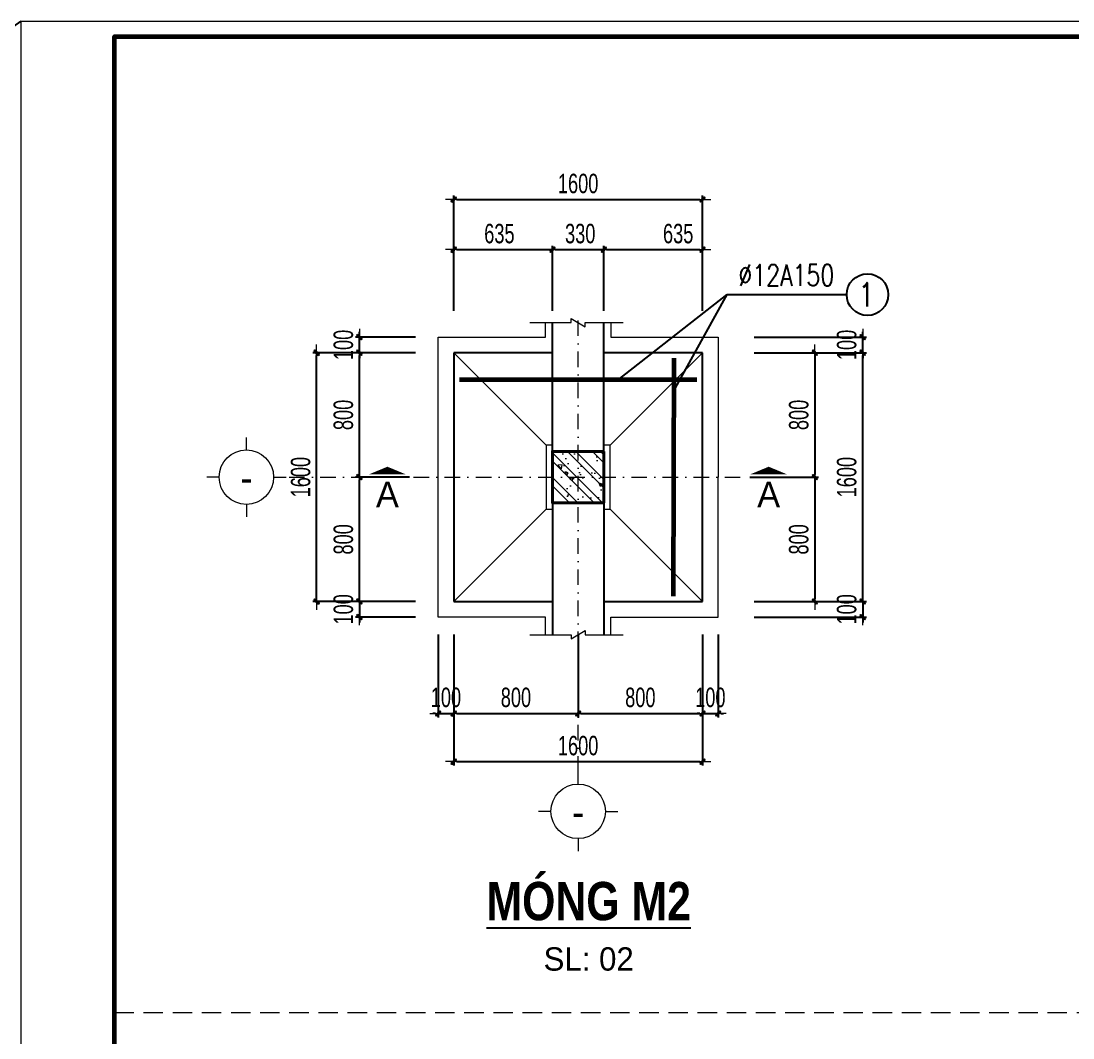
# Model space of a CAD drawing. Header units: millimetres. Extents: x -211129 to 461116, y -574633 to 115.
# Drawn here: x -78409 to -71646, y -538229 to -531691 of the extents above; entities that cross this region are included whole.
import ezdxf
from ezdxf.enums import TextEntityAlignment as Align

# ---------------------------------------------------------------- set-up
doc = ezdxf.new("R2010")
doc.units = ezdxf.units.MM
doc.header["$MEASUREMENT"] = 0
doc.header["$PDMODE"] = 32
doc.linetypes.add('DASHDOT', pattern=[1, 0.5, -0.25, 0, -0.25])
doc.linetypes.add('HIDDEN', pattern=[0.375, 0.25, -0.125])
doc.layers.get('Defpoints').update_dxf_attribs({"color": 1})
doc.layers.add('KCS_Plotter', color=11, linetype='Continuous', plot=False)
for name, color, linetype, lineweight in [('Khungten_LCDI', 7, 'Continuous', 5), ('LC Dim', 8, 'Continuous', 18), ('LC Hatch', 252, 'Continuous', 9), ('LC ISO', 153, 'Continuous', 13), ('LC Khac', 4, 'Continuous', 9), ('LC MANH DUT', 35, 'HIDDEN', 5), ('LC Net dam2', 6, 'Continuous', 40), ('LC Net dam3', 1, 'Continuous', 60), ('LC Net manh', 133, 'Continuous', 5), ('LC Net thay', 63, 'Continuous', 25), ('LC Net truc', 79, 'DASHDOT', 13), ('LC Text1', 3, 'Continuous', 20), ('LC Text2', 7, 'Continuous', 25)]:
    doc.layers.add(name, color=color, linetype=linetype, lineweight=lineweight)
doc.styles.add('HOATBIF', font='hoatbif.shx', dxfattribs={"width": 0.7})
doc.styles.add('Khungten', font='VHAVAN.TTF', dxfattribs={"width": 0.9, "height": 5000})
doc.styles.add('LC 1', font='VHAVANB.TTF')
doc.styles.add('LC 3', font='vnsimli.shx', dxfattribs={"width": 0.75})
doc.styles.add('LC3', font='VHARIALB.TTF', dxfattribs={"width": 0.8})
doc.styles.add('Title', font='VHBLACK.TTF', dxfattribs={"width": 0.8})
doc.dimstyles.new('1-100(1-50)', dxfattribs={"dimscale": 50, "dimtxt": 2.5, "dimasz": 0.35, "dimexe": 0.5, "dimexo": 0, "dimgap": 0.8, "dimtad": 1, "dimdec": 0, "dimzin": 0, "dimdsep": 46, "dimtxsty": 'HOATBIF', "dimblk1": 'DOT', "dimblk2": 'DOT', "dimsah": 1, "dimcen": -1, "dimdle": 1, "dimclrd": 256, "dimclre": 256, "dimclrt": 4, "dimadec": 3, "dimazin": 2, "dimtfac": 0.333333, "dimtdec": 0, "dimtix": 1, "dimtmove": 2, "dimatfit": 3, "dimldrblk": 'DOT', "dimfxl": 1, "dimtvp": 0.833333, "dimtolj": 1, "dimtzin": 0, "dimarcsym": 0})

# ---------------------------------------------------------------- blocks, each defined once
blk = doc.blocks.new('TIEUDE1')
at = {"layer": 'LC Text2', "color": 7, "style": 'LC 1'}
blk.add_attdef('TIªU§Ò', text='', height=5, dxfattribs=at).set_placement((0, 0), align=Align.BOTTOM_CENTER)
blk.add_attdef('TL', text='', height=3, dxfattribs=at).set_placement((0, -2), align=Align.TOP_CENTER)
blk = doc.blocks.new('lcdi fix')
at = {"layer": 'Defpoints', "lineweight": 0}
blk.add_lwpolyline([(-1200, -14850), (-1200, 14850), (40800, 14850), (40800, -14850)], close=True, dxfattribs=at)
at = {"layer": 'Khungten_LCDI', "color": 5, "lineweight": 60}
blk.add_lwpolyline([(0, -14650), (0, 14650), (40600, 14650), (40600, -14650)], close=True, dxfattribs=at)
at = {"color": 7, "style": 'Khungten', "width": 0.8}
for tag, p in [('REVISION', (39499, -10746)), ('NGAYHT', (39546, -11609))]:
    blk.add_attdef(tag, text='', height=200, dxfattribs=at).set_placement(p, align=Align.CENTER)
at = {"layer": 'LC Text1', "color": 3, "style": 'LC 1', "width": 1.834006}
for tag, p, p2 in [('TENBANVE1', (36913, -8886), (40339, -8886)), ('TENBANVE2', (36913, -9562), (40339, -9562))]:
    blk.add_attdef(tag, text='', height=250, dxfattribs=at).set_placement(p, p2, align=Align.FIT)
at = {"layer": 'LC Text1', "style": 'Title', "width": 0.7}
blk.add_attdef('SOBANVE', text='', height=250, dxfattribs=at).set_placement((39562, -13896), align=Align.CENTER)
blk = doc.blocks.new('DOT')
at = {"layer": 'LC Dim'}
blk.add_line((-3, 0), (3, 0), dxfattribs=at)
at = {"layer": 'LC Dim', "color": 4}
blk.add_line((-1, -1), (1, 1), dxfattribs=at)
blk.add_lwpolyline([(0.5, 1), (-1, -0.5), (-0.5, -1), (1, 0.5)], close=True, dxfattribs=at)
blk = doc.blocks.new('*D836')
at = {"layer": 'Defpoints', "color": 0, "ltscale": 2, "transparency": 16777216}
for p in [(-76234, -534623.5), (-75912.4, -534623.5), (-75872.8, -535423.5)]:
    blk.add_point(p, dxfattribs=at)
at = {"layer": 'LC Dim', "lineweight": -2, "ltscale": 2, "transparency": 16777216}
for p, q in [((-75912.4, -534623.5), (-76259, -534623.5)), ((-76234, -535406), (-76234, -534641)), ((-75872.8, -535423.5), (-76259, -535423.5))]:
    blk.add_line(p, q, dxfattribs=at)
at = {"layer": 'LC Dim', "lineweight": -2, "ltscale": 2, "transparency": 16777216, "xscale": 17.5, "yscale": 17.5, "zscale": 17.5}
for p, rotation in [((-76234, -534623.5), 90), ((-76234, -535423.5), 270)]:
    blk.add_blockref('DOT', p, dxfattribs=dict(at, rotation=rotation))
at = {"layer": 'LC Dim', "color": 4, "ltscale": 2, "transparency": 16777216, "insert": (-76336.5, -535023.5), "char_height": 125, "attachment_point": 5, "rotation": 90, "style": 'HOATBIF'}
blk.add_mtext('\\A1;800', dxfattribs=at)
blk = doc.blocks.new('_Dot')
at = {"color": 0, "linetype": 'ByBlock', "lineweight": -2}
blk.add_line((-0.5, 0), (-1, 0), dxfattribs=at)
at = {"color": 0, "linetype": 'ByBlock', "const_width": 0.5}
blk.add_lwpolyline([(-0.25, 0, 1), (0.25, 0, 1)], format="xyb", close=True, dxfattribs=at)
blk = doc.blocks.new('*D837')
at = {"layer": 'Defpoints', "color": 0, "ltscale": 2, "transparency": 16777216}
for p in [(-76234, -533823.5), (-75872.8, -533823.5), (-75912.4, -534623.5)]:
    blk.add_point(p, dxfattribs=at)
at = {"layer": 'LC Dim', "lineweight": -2, "ltscale": 2, "transparency": 16777216}
for p, q in [((-75872.8, -533823.5), (-76259, -533823.5)), ((-76234, -534606), (-76234, -533841)), ((-75912.4, -534623.5), (-76259, -534623.5))]:
    blk.add_line(p, q, dxfattribs=at)
at = {"layer": 'LC Dim', "lineweight": -2, "ltscale": 2, "transparency": 16777216, "xscale": 17.5, "yscale": 17.5, "zscale": 17.5}
for p, rotation in [((-76234, -533823.5), 90), ((-76234, -534623.5), 270)]:
    blk.add_blockref('DOT', p, dxfattribs=dict(at, rotation=rotation))
at = {"layer": 'LC Dim', "color": 4, "ltscale": 2, "transparency": 16777216, "insert": (-76336.5, -534223.5), "char_height": 125, "attachment_point": 5, "rotation": 90, "style": 'HOATBIF'}
blk.add_mtext('\\A1;800', dxfattribs=at)
blk = doc.blocks.new('*D838')
at = {"layer": 'Defpoints', "color": 0, "ltscale": 2, "transparency": 16777216}
for p in [(-76234, -533723.5), (-75872.8, -533723.5), (-75872.8, -533823.5)]:
    blk.add_point(p, dxfattribs=at)
at = {"layer": 'LC Dim', "lineweight": -2, "ltscale": 2, "transparency": 16777216}
for p, q in [((-76234, -533706), (-76234, -533688.5)), ((-75872.8, -533723.5), (-76259, -533723.5)), ((-76234, -533823.5), (-76234, -533723.5)), ((-75872.8, -533823.5), (-76259, -533823.5)), ((-76234, -533841), (-76234, -533858.5))]:
    blk.add_line(p, q, dxfattribs=at)
at = {"layer": 'LC Dim', "lineweight": -2, "ltscale": 2, "transparency": 16777216, "xscale": 17.5, "yscale": 17.5, "zscale": 17.5}
for p, rotation in [((-76234, -533723.5), 270), ((-76234, -533823.5), 90)]:
    blk.add_blockref('DOT', p, dxfattribs=dict(at, rotation=rotation))
at = {"layer": 'LC Dim', "color": 4, "ltscale": 2, "transparency": 16777216, "insert": (-76336.5, -533773.5), "char_height": 125, "attachment_point": 5, "rotation": 90, "style": 'HOATBIF'}
blk.add_mtext('\\A1;100', dxfattribs=at)
blk = doc.blocks.new('*D839')
at = {"layer": 'Defpoints', "color": 0, "ltscale": 2, "transparency": 16777216}
for p in [(-76508.9, -533823.5), (-75872.8, -533823.5), (-75872.8, -535423.5)]:
    blk.add_point(p, dxfattribs=at)
at = {"layer": 'LC Dim', "lineweight": -2, "ltscale": 2, "transparency": 16777216}
for p, q in [((-75872.8, -533823.5), (-76533.9, -533823.5)), ((-76508.9, -535406), (-76508.9, -533841)), ((-75872.8, -535423.5), (-76533.9, -535423.5))]:
    blk.add_line(p, q, dxfattribs=at)
at = {"layer": 'LC Dim', "lineweight": -2, "ltscale": 2, "transparency": 16777216, "xscale": 17.5, "yscale": 17.5, "zscale": 17.5}
for p, rotation in [((-76508.9, -533823.5), 90), ((-76508.9, -535423.5), 270)]:
    blk.add_blockref('DOT', p, dxfattribs=dict(at, rotation=rotation))
at = {"layer": 'LC Dim', "color": 4, "ltscale": 2, "transparency": 16777216, "insert": (-76611.4, -534623.5), "char_height": 125, "attachment_point": 5, "rotation": 90, "style": 'HOATBIF'}
blk.add_mtext('\\A1;1600', dxfattribs=at)
blk = doc.blocks.new('*D840')
at = {"layer": 'Defpoints', "color": 0, "ltscale": 2, "transparency": 16777216}
for p in [(-75872.8, -535423.5), (-76234, -535523.5), (-75872.8, -535523.5)]:
    blk.add_point(p, dxfattribs=at)
at = {"layer": 'LC Dim', "lineweight": -2, "ltscale": 2, "transparency": 16777216}
for p, q in [((-75872.8, -535423.5), (-76259, -535423.5)), ((-76234, -535406), (-76234, -535388.5)), ((-76234, -535423.5), (-76234, -535523.5)), ((-75872.8, -535523.5), (-76259, -535523.5)), ((-76234, -535541), (-76234, -535558.5))]:
    blk.add_line(p, q, dxfattribs=at)
at = {"layer": 'LC Dim', "lineweight": -2, "ltscale": 2, "transparency": 16777216, "xscale": 17.5, "yscale": 17.5, "zscale": 17.5}
for p, rotation in [((-76234, -535423.5), 270), ((-76234, -535523.5), 90)]:
    blk.add_blockref('DOT', p, dxfattribs=dict(at, rotation=rotation))
at = {"layer": 'LC Dim', "color": 4, "ltscale": 2, "transparency": 16777216, "insert": (-76336.5, -535473.5), "char_height": 125, "attachment_point": 5, "rotation": 90, "style": 'HOATBIF'}
blk.add_mtext('\\A1;100', dxfattribs=at)
blk = doc.blocks.new('*D841')
at = {"layer": 'Defpoints', "color": 0, "ltscale": 2, "transparency": 16777216}
for p in [(-73696.2, -533823.5), (-72998, -533823.5), (-73696.2, -535423.5)]:
    blk.add_point(p, dxfattribs=at)
at = {"layer": 'LC Dim', "lineweight": -2, "ltscale": 2, "transparency": 16777216}
for p, q in [((-73696.2, -533823.5), (-72973, -533823.5)), ((-72998, -535406), (-72998, -533841)), ((-73696.2, -535423.5), (-72973, -535423.5))]:
    blk.add_line(p, q, dxfattribs=at)
at = {"layer": 'LC Dim', "lineweight": -2, "ltscale": 2, "transparency": 16777216, "xscale": 17.5, "yscale": 17.5, "zscale": 17.5}
for p, rotation in [((-72998, -533823.5), 90), ((-72998, -535423.5), 270)]:
    blk.add_blockref('DOT', p, dxfattribs=dict(at, rotation=rotation))
at = {"layer": 'LC Dim', "color": 4, "ltscale": 2, "transparency": 16777216, "insert": (-73100.5, -534623.5), "char_height": 125, "attachment_point": 5, "rotation": 90, "style": 'HOATBIF'}
blk.add_mtext('\\A1;1600', dxfattribs=at)
blk = doc.blocks.new('*D842')
at = {"layer": 'Defpoints', "color": 0, "ltscale": 2, "transparency": 16777216}
for p in [(-73696.2, -533723.5), (-72998, -533723.5), (-73696.2, -533823.5)]:
    blk.add_point(p, dxfattribs=at)
at = {"layer": 'LC Dim', "lineweight": -2, "ltscale": 2, "transparency": 16777216}
for p, q in [((-72998, -533706), (-72998, -533688.5)), ((-73696.2, -533723.5), (-72973, -533723.5)), ((-72998, -533823.5), (-72998, -533723.5)), ((-73696.2, -533823.5), (-72973, -533823.5)), ((-72998, -533841), (-72998, -533858.5))]:
    blk.add_line(p, q, dxfattribs=at)
at = {"layer": 'LC Dim', "lineweight": -2, "ltscale": 2, "transparency": 16777216, "xscale": 17.5, "yscale": 17.5, "zscale": 17.5}
for p, rotation in [((-72998, -533723.5), 270), ((-72998, -533823.5), 90)]:
    blk.add_blockref('DOT', p, dxfattribs=dict(at, rotation=rotation))
at = {"layer": 'LC Dim', "color": 4, "ltscale": 2, "transparency": 16777216, "insert": (-73100.5, -533773.5), "char_height": 125, "attachment_point": 5, "rotation": 90, "style": 'HOATBIF'}
blk.add_mtext('\\A1;100', dxfattribs=at)
blk = doc.blocks.new('*D843')
at = {"layer": 'Defpoints', "color": 0, "ltscale": 2, "transparency": 16777216}
for p in [(-73696.2, -535423.5), (-73696.2, -535523.5), (-72998, -535523.5)]:
    blk.add_point(p, dxfattribs=at)
at = {"layer": 'LC Dim', "lineweight": -2, "ltscale": 2, "transparency": 16777216}
for p, q in [((-73696.2, -535423.5), (-72973, -535423.5)), ((-72998, -535406), (-72998, -535388.5)), ((-72998, -535423.5), (-72998, -535523.5)), ((-73696.2, -535523.5), (-72973, -535523.5)), ((-72998, -535541), (-72998, -535558.5))]:
    blk.add_line(p, q, dxfattribs=at)
at = {"layer": 'LC Dim', "lineweight": -2, "ltscale": 2, "transparency": 16777216, "xscale": 17.5, "yscale": 17.5, "zscale": 17.5}
for p, rotation in [((-72998, -535423.5), 270), ((-72998, -535523.5), 90)]:
    blk.add_blockref('DOT', p, dxfattribs=dict(at, rotation=rotation))
at = {"layer": 'LC Dim', "color": 4, "ltscale": 2, "transparency": 16777216, "insert": (-73100.5, -535473.5), "char_height": 125, "attachment_point": 5, "rotation": 90, "style": 'HOATBIF'}
blk.add_mtext('\\A1;100', dxfattribs=at)
blk = doc.blocks.new('*D844')
at = {"layer": 'Defpoints', "color": 0, "ltscale": 2, "transparency": 16777216}
for p in [(-73696.2, -533823.5), (-73723.9, -534623.5), (-73306.1, -534623.5)]:
    blk.add_point(p, dxfattribs=at)
at = {"layer": 'LC Dim', "lineweight": -2, "ltscale": 2, "transparency": 16777216}
for p, q in [((-73696.2, -533823.5), (-73281.1, -533823.5)), ((-73306.1, -533841), (-73306.1, -534606)), ((-73723.9, -534623.5), (-73281.1, -534623.5))]:
    blk.add_line(p, q, dxfattribs=at)
at = {"layer": 'LC Dim', "lineweight": -2, "ltscale": 2, "transparency": 16777216, "xscale": 17.5, "yscale": 17.5, "zscale": 17.5}
for p, rotation in [((-73306.1, -533823.5), 90), ((-73306.1, -534623.5), 270)]:
    blk.add_blockref('DOT', p, dxfattribs=dict(at, rotation=rotation))
at = {"layer": 'LC Dim', "color": 4, "ltscale": 2, "transparency": 16777216, "insert": (-73408.6, -534223.5), "char_height": 125, "attachment_point": 5, "rotation": 90, "style": 'HOATBIF'}
blk.add_mtext('\\A1;800', dxfattribs=at)
blk = doc.blocks.new('*D845')
at = {"layer": 'Defpoints', "color": 0, "ltscale": 2, "transparency": 16777216}
for p in [(-73696.2, -534623.5), (-73696.2, -535423.5), (-73306.1, -535423.5)]:
    blk.add_point(p, dxfattribs=at)
at = {"layer": 'LC Dim', "lineweight": -2, "ltscale": 2, "transparency": 16777216}
for p, q in [((-73696.2, -534623.5), (-73281.1, -534623.5)), ((-73306.1, -534641), (-73306.1, -535406)), ((-73696.2, -535423.5), (-73281.1, -535423.5))]:
    blk.add_line(p, q, dxfattribs=at)
at = {"layer": 'LC Dim', "lineweight": -2, "ltscale": 2, "transparency": 16777216, "xscale": 17.5, "yscale": 17.5, "zscale": 17.5}
for p, rotation in [((-73306.1, -534623.5), 90), ((-73306.1, -535423.5), 270)]:
    blk.add_blockref('DOT', p, dxfattribs=dict(at, rotation=rotation))
at = {"layer": 'LC Dim', "color": 4, "ltscale": 2, "transparency": 16777216, "insert": (-73408.6, -535023.5), "char_height": 125, "attachment_point": 5, "rotation": 90, "style": 'HOATBIF'}
blk.add_mtext('\\A1;800', dxfattribs=at)
blk = doc.blocks.new('*D846')
at = {"layer": 'Defpoints', "color": 0, "ltscale": 2, "transparency": 16777216}
for p in [(-75727.5, -535635.5), (-75627.5, -535635.5), (-75627.5, -536142.7)]:
    blk.add_point(p, dxfattribs=at)
at = {"layer": 'LC Dim', "lineweight": -2, "ltscale": 2, "transparency": 16777216}
for p, q in [((-75727.5, -535635.5), (-75727.5, -536167.7)), ((-75627.5, -535635.5), (-75627.5, -536167.7)), ((-75745, -536142.7), (-75762.5, -536142.7)), ((-75727.5, -536142.7), (-75627.5, -536142.7)), ((-75610, -536142.7), (-75592.5, -536142.7))]:
    blk.add_line(p, q, dxfattribs=at)
at = {"layer": 'LC Dim', "lineweight": -2, "ltscale": 2, "transparency": 16777216, "xscale": 17.5, "yscale": 17.5, "zscale": 17.5}
blk.add_blockref('DOT', (-75727.5, -536142.7), dxfattribs=at)
at = {"layer": 'LC Dim', "lineweight": -2, "ltscale": 2, "transparency": 16777216, "xscale": 17.5, "yscale": 17.5, "zscale": 17.5, "rotation": 180}
blk.add_blockref('DOT', (-75627.5, -536142.7), dxfattribs=at)
at = {"layer": 'LC Dim', "color": 4, "ltscale": 2, "transparency": 16777216, "insert": (-75677.5, -536040.2), "char_height": 125, "attachment_point": 5, "style": 'HOATBIF'}
blk.add_mtext('\\A1;100', dxfattribs=at)
blk = doc.blocks.new('*D847')
at = {"layer": 'Defpoints', "color": 0, "ltscale": 2, "transparency": 16777216}
for p in [(-75627.5, -535635.5), (-74827.5, -535635.5), (-74827.5, -536142.7)]:
    blk.add_point(p, dxfattribs=at)
at = {"layer": 'LC Dim', "lineweight": -2, "ltscale": 2, "transparency": 16777216}
for p, q in [((-75627.5, -535635.5), (-75627.5, -536167.7)), ((-74827.5, -535635.5), (-74827.5, -536167.7)), ((-75610, -536142.7), (-74845, -536142.7))]:
    blk.add_line(p, q, dxfattribs=at)
at = {"layer": 'LC Dim', "lineweight": -2, "ltscale": 2, "transparency": 16777216, "xscale": 17.5, "yscale": 17.5, "zscale": 17.5, "rotation": 180}
blk.add_blockref('DOT', (-75627.5, -536142.7), dxfattribs=at)
at = {"layer": 'LC Dim', "lineweight": -2, "ltscale": 2, "transparency": 16777216, "xscale": 17.5, "yscale": 17.5, "zscale": 17.5}
blk.add_blockref('DOT', (-74827.5, -536142.7), dxfattribs=at)
at = {"layer": 'LC Dim', "color": 4, "ltscale": 2, "transparency": 16777216, "insert": (-75227.5, -536040.2), "char_height": 125, "attachment_point": 5, "style": 'HOATBIF'}
blk.add_mtext('\\A1;800', dxfattribs=at)
blk = doc.blocks.new('*D848')
at = {"layer": 'Defpoints', "color": 0, "ltscale": 2, "transparency": 16777216}
for p in [(-74027.5, -535635.5), (-73927.5, -535635.5), (-73927.5, -536142.7)]:
    blk.add_point(p, dxfattribs=at)
at = {"layer": 'LC Dim', "lineweight": -2, "ltscale": 2, "transparency": 16777216}
for p, q in [((-74027.5, -535635.5), (-74027.5, -536167.7)), ((-73927.5, -535635.5), (-73927.5, -536167.7)), ((-74045, -536142.7), (-74062.5, -536142.7)), ((-74027.5, -536142.7), (-73927.5, -536142.7)), ((-73910, -536142.7), (-73892.5, -536142.7))]:
    blk.add_line(p, q, dxfattribs=at)
at = {"layer": 'LC Dim', "lineweight": -2, "ltscale": 2, "transparency": 16777216, "xscale": 17.5, "yscale": 17.5, "zscale": 17.5}
blk.add_blockref('DOT', (-74027.5, -536142.7), dxfattribs=at)
at = {"layer": 'LC Dim', "lineweight": -2, "ltscale": 2, "transparency": 16777216, "xscale": 17.5, "yscale": 17.5, "zscale": 17.5, "rotation": 180}
blk.add_blockref('DOT', (-73927.5, -536142.7), dxfattribs=at)
at = {"layer": 'LC Dim', "color": 4, "ltscale": 2, "transparency": 16777216, "insert": (-73977.5, -536040.2), "char_height": 125, "attachment_point": 5, "style": 'HOATBIF'}
blk.add_mtext('\\A1;100', dxfattribs=at)
blk = doc.blocks.new('*D849')
at = {"layer": 'Defpoints', "color": 0, "ltscale": 2, "transparency": 16777216}
for p in [(-74827.5, -535635.5), (-74027.5, -535635.5), (-74027.5, -536142.7)]:
    blk.add_point(p, dxfattribs=at)
at = {"layer": 'LC Dim', "lineweight": -2, "ltscale": 2, "transparency": 16777216}
for p, q in [((-74827.5, -535635.5), (-74827.5, -536167.7)), ((-74027.5, -535635.5), (-74027.5, -536167.7)), ((-74810, -536142.7), (-74045, -536142.7))]:
    blk.add_line(p, q, dxfattribs=at)
at = {"layer": 'LC Dim', "lineweight": -2, "ltscale": 2, "transparency": 16777216, "xscale": 17.5, "yscale": 17.5, "zscale": 17.5, "rotation": 180}
blk.add_blockref('DOT', (-74827.5, -536142.7), dxfattribs=at)
at = {"layer": 'LC Dim', "lineweight": -2, "ltscale": 2, "transparency": 16777216, "xscale": 17.5, "yscale": 17.5, "zscale": 17.5}
blk.add_blockref('DOT', (-74027.5, -536142.7), dxfattribs=at)
at = {"layer": 'LC Dim', "color": 4, "ltscale": 2, "transparency": 16777216, "insert": (-74427.5, -536040.2), "char_height": 125, "attachment_point": 5, "style": 'HOATBIF'}
blk.add_mtext('\\A1;800', dxfattribs=at)
blk = doc.blocks.new('*D850')
at = {"layer": 'Defpoints', "color": 0, "ltscale": 2, "transparency": 16777216}
for p in [(-75627.5, -535635.5), (-74027.5, -535635.5), (-74027.5, -536452.6)]:
    blk.add_point(p, dxfattribs=at)
at = {"layer": 'LC Dim', "lineweight": -2, "ltscale": 2, "transparency": 16777216}
for p, q in [((-75627.5, -535635.5), (-75627.5, -536477.6)), ((-74027.5, -535635.5), (-74027.5, -536477.6)), ((-75610, -536452.6), (-74045, -536452.6))]:
    blk.add_line(p, q, dxfattribs=at)
at = {"layer": 'LC Dim', "lineweight": -2, "ltscale": 2, "transparency": 16777216, "xscale": 17.5, "yscale": 17.5, "zscale": 17.5, "rotation": 180}
blk.add_blockref('DOT', (-75627.5, -536452.6), dxfattribs=at)
at = {"layer": 'LC Dim', "lineweight": -2, "ltscale": 2, "transparency": 16777216, "xscale": 17.5, "yscale": 17.5, "zscale": 17.5}
blk.add_blockref('DOT', (-74027.5, -536452.6), dxfattribs=at)
at = {"layer": 'LC Dim', "color": 4, "ltscale": 2, "transparency": 16777216, "insert": (-74827.5, -536350.1), "char_height": 125, "attachment_point": 5, "style": 'HOATBIF'}
blk.add_mtext('\\A1;1600', dxfattribs=at)
blk = doc.blocks.new('*D851')
at = {"layer": 'Defpoints', "color": 0, "ltscale": 2, "transparency": 16777216}
for p in [(-74992.5, -533160.9), (-75627.5, -533554.8), (-74992.5, -533554.8)]:
    blk.add_point(p, dxfattribs=at)
at = {"layer": 'LC Dim', "lineweight": -2, "ltscale": 2, "transparency": 16777216}
for p, q in [((-75627.5, -533554.8), (-75627.5, -533135.9)), ((-74992.5, -533554.8), (-74992.5, -533135.9)), ((-75610, -533160.9), (-75010, -533160.9))]:
    blk.add_line(p, q, dxfattribs=at)
at = {"layer": 'LC Dim', "lineweight": -2, "ltscale": 2, "transparency": 16777216, "xscale": 17.5, "yscale": 17.5, "zscale": 17.5, "rotation": 180}
blk.add_blockref('DOT', (-75627.5, -533160.9), dxfattribs=at)
at = {"layer": 'LC Dim', "lineweight": -2, "ltscale": 2, "transparency": 16777216, "xscale": 17.5, "yscale": 17.5, "zscale": 17.5}
blk.add_blockref('DOT', (-74992.5, -533160.9), dxfattribs=at)
at = {"layer": 'LC Dim', "color": 4, "ltscale": 2, "transparency": 16777216, "insert": (-75333.8, -533058.4), "char_height": 125, "attachment_point": 5, "style": 'HOATBIF'}
blk.add_mtext('\\A1;635', dxfattribs=at)
blk = doc.blocks.new('*D852')
at = {"layer": 'Defpoints', "color": 0, "ltscale": 2, "transparency": 16777216}
for p in [(-74662.5, -533160.9), (-74992.5, -533554.8), (-74662.5, -533554.8)]:
    blk.add_point(p, dxfattribs=at)
at = {"layer": 'LC Dim', "lineweight": -2, "ltscale": 2, "transparency": 16777216}
for p, q in [((-74992.5, -533554.8), (-74992.5, -533135.9)), ((-74662.5, -533554.8), (-74662.5, -533135.9)), ((-74975, -533160.9), (-74680, -533160.9))]:
    blk.add_line(p, q, dxfattribs=at)
at = {"layer": 'LC Dim', "lineweight": -2, "ltscale": 2, "transparency": 16777216, "xscale": 17.5, "yscale": 17.5, "zscale": 17.5, "rotation": 180}
blk.add_blockref('DOT', (-74992.5, -533160.9), dxfattribs=at)
at = {"layer": 'LC Dim', "lineweight": -2, "ltscale": 2, "transparency": 16777216, "xscale": 17.5, "yscale": 17.5, "zscale": 17.5}
blk.add_blockref('DOT', (-74662.5, -533160.9), dxfattribs=at)
at = {"layer": 'LC Dim', "color": 4, "ltscale": 2, "transparency": 16777216, "insert": (-74814.1, -533058.4), "char_height": 125, "attachment_point": 5, "style": 'HOATBIF'}
blk.add_mtext('\\A1;330', dxfattribs=at)
blk = doc.blocks.new('*D853')
at = {"layer": 'Defpoints', "color": 0, "ltscale": 2, "transparency": 16777216}
for p in [(-74027.5, -533160.9), (-74662.5, -533554.8), (-74027.5, -533554.8)]:
    blk.add_point(p, dxfattribs=at)
at = {"layer": 'LC Dim', "lineweight": -2, "ltscale": 2, "transparency": 16777216}
for p, q in [((-74662.5, -533554.8), (-74662.5, -533135.9)), ((-74027.5, -533554.8), (-74027.5, -533135.9)), ((-74645, -533160.9), (-74045, -533160.9))]:
    blk.add_line(p, q, dxfattribs=at)
at = {"layer": 'LC Dim', "lineweight": -2, "ltscale": 2, "transparency": 16777216, "xscale": 17.5, "yscale": 17.5, "zscale": 17.5, "rotation": 180}
blk.add_blockref('DOT', (-74662.5, -533160.9), dxfattribs=at)
at = {"layer": 'LC Dim', "lineweight": -2, "ltscale": 2, "transparency": 16777216, "xscale": 17.5, "yscale": 17.5, "zscale": 17.5}
blk.add_blockref('DOT', (-74027.5, -533160.9), dxfattribs=at)
at = {"layer": 'LC Dim', "color": 4, "ltscale": 2, "transparency": 16777216, "insert": (-74184.4, -533058.4), "char_height": 125, "attachment_point": 5, "style": 'HOATBIF'}
blk.add_mtext('\\A1;635', dxfattribs=at)
blk = doc.blocks.new('TTRUC')
at = {"layer": 'LC ISO'}
for p, q in [((0, 6.95), (0, 10.13)), ((-6.95, 0), (-10.13, 0)), ((6.95, 0), (10.13, 0)), ((0, -6.95), (0, -10.13))]:
    blk.add_line(p, q, dxfattribs=at)
at = {"layer": 'LC Net manh'}
blk.add_circle((0, 0), 6.95, dxfattribs=at)
blk = doc.blocks.new('*D752')
at = {"layer": 'Defpoints', "color": 0, "ltscale": 2, "transparency": 16777216}
for p in [(-74027.5, -532838.8), (-75627.5, -533487.3), (-74027.5, -533487.3)]:
    blk.add_point(p, dxfattribs=at)
at = {"layer": 'LC Dim', "lineweight": -2, "ltscale": 2, "transparency": 16777216}
for p, q in [((-75627.5, -533487.3), (-75627.5, -532813.8)), ((-74027.5, -533487.3), (-74027.5, -532813.8)), ((-75610, -532838.8), (-74045, -532838.8))]:
    blk.add_line(p, q, dxfattribs=at)
at = {"layer": 'LC Dim', "lineweight": -2, "ltscale": 2, "transparency": 16777216, "xscale": 17.5, "yscale": 17.5, "zscale": 17.5, "rotation": 180}
blk.add_blockref('DOT', (-75627.5, -532838.8), dxfattribs=at)
at = {"layer": 'LC Dim', "lineweight": -2, "ltscale": 2, "transparency": 16777216, "xscale": 17.5, "yscale": 17.5, "zscale": 17.5}
blk.add_blockref('DOT', (-74027.5, -532838.8), dxfattribs=at)
at = {"layer": 'LC Dim', "color": 4, "ltscale": 2, "transparency": 16777216, "insert": (-74827.5, -532736.3), "char_height": 125, "attachment_point": 5, "style": 'HOATBIF'}
blk.add_mtext('\\A1;1600', dxfattribs=at)

msp = doc.modelspace()

# ---------------------------------------------------------------- hatches: boundary and pattern name
at = {"layer": 'LC Hatch', "ltscale": 2}
h = msp.add_hatch(dxfattribs=at)
h.set_pattern_fill('BTCT', color=256, scale=30, angle=90)
h.set_pattern_definition([(140, (-32734.67, -81025.82), (18.82564, 215.178055), [22.5, -247.5]), (85, (-32734.67, -81025.82), (-225.65764, -41.6254), [18, -198]), (190.4514, (-32733.1, -81007.9), (-206.83186, 173.55281), [19.12206, -210.34263]), (136.1842, (-32794.67, -81025.82), (49.6557, 320.17231), [33.75, -371.25]), (186.6356, (-32790.53, -80999.14), (-292.23536, 280.39881), [28.68309, -315.5139]), (81.1842, (-32794.67, -81025.82), (-292.23558, 280.39858), [27, -297]), (111, (-32779.67, -80995.82), (120.78567, 179.072116), [22.5, -247.5]), (56, (-32779.67, -80995.82), (-217.54501, 72.9946), [18, -198]), (161.4514, (-32769.6, -80980.9), (-96.75915, 252.06679), [19.12206, -210.34263]), (127.5, (-32734.67, -81025.824), (-99.868156, 3.647957), [0, -195.6, 0, -201, 0, -198.75]), (97.5, (-32734.67, -81025.82), (-118.323514, 78.92086), [0, -114.6, 0, -191.1, 0, -75.75]), (57.5, (-32734.67, -81092.724), (6.766462, 160.146731), [0, -75, 0, -234, 0, -310.5]), (47.5, (-32734.67, -81122.72), (-30.031495, 174.95585), [0, -97.5, 0, -155.4, 0, -220.5]), (135, (-32734.67, -81025.82), (-79.549513, -79.549513), []), (135, (-32734.67, -80972.79), (-79.549513, -79.549513), [])])
h.paths.add_polyline_path([(-74662.5, -534458.5), (-74992.5, -534458.5), (-74992.5, -534788.5), (-74662.5, -534788.5)])

# ---------------------------------------------------------------- linework, layer by layer
at = {"layer": 'KCS_Plotter'}
msp.add_line((-99409.4, -546541.2), (-78409.4, -531691.2), dxfattribs=at)
at = {"layer": 'LC Hatch'}
msp.add_line((-74804.6, -534623.5), (-74804.6, -534623.5), dxfattribs=at)
at = {"layer": 'LC Khac', "color": 1, "ltscale": 2}
for p, q in [((-75932.4, -534623.5), (-76175.2, -534623.5)), ((-73481.1, -534623.5), (-73723.9, -534623.5))]:
    msp.add_line(p, q, dxfattribs=at)
for points in [[(-76053.8, -534556.5, 0, 235.7, 0), (-76053.8, -534605.3, 137.5, 137.5, 0)], [(-73602.5, -534556.5, 0, 235.7, 0), (-73602.5, -534605.3, 137.5, 137.5, 0)]]:
    msp.add_lwpolyline(points, format="xyseb", dxfattribs=at)
at = {"layer": 'LC MANH DUT', "ltscale": 500}
msp.add_line((-77809.4, -538065.3), (-59434.4, -538065.3), dxfattribs=at)
at = {"layer": 'LC MANH DUT', "ltscale": 100}
msp.add_lwpolyline([(-74662.5, -534458.5), (-74992.5, -534458.5), (-74992.5, -534788.5), (-74662.5, -534788.5)], close=True, dxfattribs=at)
at = {"layer": 'LC Net dam2', "ltscale": 5}
msp.add_lwpolyline([(-74662.5, -534458.5), (-74992.5, -534458.5), (-74992.5, -534788.5), (-74662.5, -534788.5)], close=True, dxfattribs=at)
at = {"layer": 'LC Net dam3'}
for p, q in [((-74213.7, -535387.9), (-74211, -533859.1)), ((-74064.2, -533997.7), (-75590.8, -533997.7))]:
    msp.add_line(p, q, dxfattribs=at)
at = {"layer": 'LC Net manh', "ltscale": 2}
for p, q in [((-75037.5, -533723.5), (-75037.5, -533628.5)), ((-74617.5, -533628.5), (-74617.5, -533723.5)), ((-75727.5, -534623.5), (-75727.5, -533723.5)), ((-75727.5, -533723.5), (-75037.5, -533723.5)), ((-74617.5, -533723.5), (-73927.5, -533723.5)), ((-73927.5, -533723.5), (-73927.5, -534623.5)), ((-75032.5, -534418.5), (-75627.5, -533823.5)), ((-74622.5, -534418.5), (-74027.5, -533823.5)), ((-75727.5, -535523.5), (-75727.5, -534623.5)), ((-73927.5, -535523.5), (-73927.5, -534623.5)), ((-75032.5, -534828.5), (-75627.5, -535423.5)), ((-74622.5, -534828.5), (-74027.5, -535423.5)), ((-75037.5, -535523.5), (-75727.5, -535523.5)), ((-75037.5, -535636.4), (-75037.5, -535523.5)), ((-74617.5, -535636.4), (-74617.5, -535523.5)), ((-74617.5, -535523.5), (-73927.5, -535523.5))]:
    msp.add_line(p, q, dxfattribs=at)
for points in [[(-75138, -533628.5), (-74872.5, -533628.5), (-74872.5, -533602.6), (-74782.5, -533656.2), (-74782.5, -533628.5), (-74538, -533628.5)], [(-74992.5, -534418.5), (-75032.5, -534418.5), (-75032.5, -534828.5), (-74992.5, -534828.5)], [(-74662.5, -534828.5), (-74622.5, -534828.5), (-74622.5, -534418.5), (-74662.5, -534418.5)], [(-75138, -535636.4), (-74872.5, -535636.4), (-74872.5, -535662.3), (-74782.5, -535608.7), (-74782.5, -535636.4), (-74538, -535636.4)]]:
    msp.add_lwpolyline(points, dxfattribs=at)
at = {"layer": 'LC Net thay'}
for p, q in [((-74992.5, -534458.5), (-74992.5, -533628.5)), ((-74662.5, -534458.5), (-74662.5, -533628.5)), ((-74992.5, -534788.5), (-74992.5, -535636.4)), ((-74662.5, -534788.5), (-74662.5, -535636.4))]:
    msp.add_line(p, q, dxfattribs=at)
at = {"layer": 'LC Net thay', "ltscale": 2}
for p, q in [((-75627.5, -533823.5), (-75627.5, -534623.5)), ((-74992.5, -533823.5), (-75627.5, -533823.5)), ((-74027.5, -533823.5), (-74662.5, -533823.5)), ((-74027.5, -534623.5), (-74027.5, -533823.5)), ((-75627.5, -534623.5), (-75627.5, -535423.5)), ((-74027.5, -535423.5), (-74027.5, -534623.5)), ((-75627.5, -535423.5), (-74992.5, -535423.5)), ((-74662.5, -535423.5), (-74027.5, -535423.5))]:
    msp.add_line(p, q, dxfattribs=at)
at = {"layer": 'LC Net truc', "ltscale": 200}
for p, q in [((-74827.5, -536516.8), (-74827.5, -533572.4)), ((-76686.2, -534623.5), (-73763.1, -534623.5))]:
    msp.add_line(p, q, dxfattribs=at)
at = {"layer": 'LC Text2', "ltscale": 100}
msp.add_circle((-72967.1, -533450), 133.8, dxfattribs=at)

# ---------------------------------------------------------------- block references
at = {"layer": 'LC ISO', "xscale": 25.19610424696835, "yscale": 25.19610424696835, "zscale": 25.19610424696835}
for p in [(-76960.4, -534623.5), (-74827.5, -536772)]:
    msp.add_blockref('TTRUC', p, dxfattribs=at)
at = {"layer": 'LC Net thay', "xscale": 0.5000000000000013, "yscale": 0.5000000000000013, "zscale": 0.5000000000000013}
msp.add_blockref('lcdi fix', (-77809.4, -539116.2), dxfattribs=at)
at = {"layer": 'LC Text2'}
ref = msp.add_blockref('TIEUDE1', (-74759.7, -537546.1), dxfattribs=dict(at, xscale=50.00000000009664, yscale=50.00000000009664, zscale=50.00000000009664))
ref.add_attrib('TIªU§Ò', '%%Umãng m2', dxfattribs={"color": 7, "height": 246.22, "style": 'LC3', "width": 0.8}).set_placement((-74759.7, -537546.1), align=Align.BOTTOM_CENTER)
ref.add_attrib('TL', 'sl: 02', dxfattribs={"color": 7, "height": 150, "style": 'LC 1'}).set_placement((-74759.7, -537646.1), align=Align.TOP_CENTER)

# ---------------------------------------------------------------- texts
at = {"ltscale": 2, "style": 'LC 1'}
for p in [(-76053.8, -534734.7), (-73602.5, -534734.7)]:
    msp.add_attdef('A', text='B', height=165, dxfattribs=at).set_placement(p, align=Align.MIDDLE_CENTER)
at = {"layer": 'LC Text1', "ltscale": 0.2, "style": 'LC 1', "width": 0.9}
for p in [(-76960.4, -534784), (-74827.5, -536932.5)]:
    msp.add_text('-', height=197.3, dxfattribs=at).set_placement(p, align=Align.BOTTOM_CENTER)
at = {"layer": 'LC Text2', "linetype": 'ByBlock', "style": 'LC 3', "width": 0.75}
msp.add_text('%%C12A150', height=138.89, dxfattribs=at).set_placement((-73796.7, -533394.6))
at = {"layer": 'LC Text2', "ltscale": 100, "style": 'LC 3', "width": 0.75}
msp.add_text('1', height=152.8, dxfattribs=at).set_placement((-72974.7, -533450), align=Align.MIDDLE_CENTER)

# ---------------------------------------------------------------- dimensions: what is measured, and where the dimension line sits
at = {"layer": 'LC Dim', "ltscale": 2}
for base, p1, p2, picture, middle in [((-74027.5, -532838.8), (-75627.5, -533487.3), (-74027.5, -533487.3), '*D752', (-74827.5, -532736.3)), ((-75627.5, -536142.7), (-75727.5, -535635.5), (-75627.5, -535635.5), '*D846', (-75677.5, -536040.2)), ((-74827.5, -536142.7), (-75627.5, -535635.5), (-74827.5, -535635.5), '*D847', (-75227.5, -536040.2)), ((-74027.5, -536452.6), (-75627.5, -535635.5), (-74027.5, -535635.5), '*D850', (-74827.5, -536350.1)), ((-74027.5, -536142.7), (-74827.5, -535635.5), (-74027.5, -535635.5), '*D849', (-74427.5, -536040.2)), ((-73927.5, -536142.7), (-74027.5, -535635.5), (-73927.5, -535635.5), '*D848', (-73977.5, -536040.2))]:
    dim = msp.add_linear_dim(base=base, p1=p1, p2=p2, dimstyle='1-100(1-50)', dxfattribs=at)
    dim.commit()
    dim.dimension.update_dxf_attribs({"geometry": picture, "text_midpoint": middle})
for base, p1, p2, picture, middle in [((-74992.5, -533160.9), (-75627.5, -533554.8), (-74992.5, -533554.8), '*D851', (-75333.8, -533058.4)), ((-74662.5, -533160.9), (-74992.5, -533554.8), (-74662.5, -533554.8), '*D852', (-74814.1, -533058.4)), ((-74027.5, -533160.9), (-74662.5, -533554.8), (-74027.5, -533554.8), '*D853', (-74184.4, -533058.4))]:
    dim = msp.add_linear_dim(base=base, p1=p1, p2=p2, dimstyle='1-100(1-50)', dxfattribs=at)
    dim.commit()
    dim.dimension.update_dxf_attribs({"geometry": picture, "text_midpoint": middle, "dimtype": 160})
for base, p1, p2, angle, picture, middle in [((-76234, -533723.5), (-75872.8, -533823.5), (-75872.8, -533723.5), 90, '*D838', (-76336.5, -533773.5)), ((-72998, -533723.5), (-73696.2, -533823.5), (-73696.2, -533723.5), 90, '*D842', (-73100.5, -533773.5)), ((-76508.9, -533823.5), (-75872.8, -535423.5), (-75872.8, -533823.5), 90, '*D839', (-76611.4, -534623.5)), ((-76234, -533823.5), (-75912.4, -534623.5), (-75872.8, -533823.5), 90, '*D837', (-76336.5, -534223.5)), ((-73306.1, -534623.5), (-73696.2, -533823.5), (-73723.9, -534623.5), 90, '*D844', (-73408.6, -534223.5)), ((-72998, -533823.5), (-73696.2, -535423.5), (-73696.2, -533823.5), 90, '*D841', (-73100.5, -534623.5)), ((-76234, -534623.5), (-75872.8, -535423.5), (-75912.4, -534623.5), 90, '*D836', (-76336.5, -535023.5)), ((-73306.1, -535423.5), (-73696.2, -534623.5), (-73696.2, -535423.5), 90, '*D845', (-73408.6, -535023.5)), ((-76234, -535523.5), (-75872.8, -535423.5), (-75872.8, -535523.5), 270, '*D840', (-76336.5, -535473.5)), ((-72998, -535523.5), (-73696.2, -535423.5), (-73696.2, -535523.5), 270, '*D843', (-73100.5, -535473.5))]:
    dim = msp.add_linear_dim(base=base, p1=p1, p2=p2, angle=angle, dimstyle='1-100(1-50)', dxfattribs=at)
    dim.commit()
    dim.dimension.update_dxf_attribs({"geometry": picture, "text_midpoint": middle})

# ---------------------------------------------------------------- leaders
for points in [[(-74571.2, -533997.7), (-73869, -533450), (-73100.9, -533450)], [(-74211.6, -534067.8), (-73869, -533450)]]:
    msp.add_leader(points, dimstyle='1-100(1-50)', dxfattribs=at)

doc.saveas('drawing.dxf')
